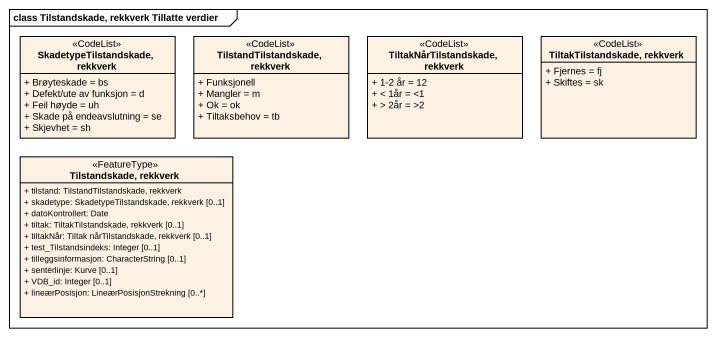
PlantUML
@startuml
mainframe class Tilstandskade, rekkverk Tillatte verdier
hide circle
hide empty members
skinparam classAttributeIconSize 0
class "SkadetypeTilstandskade, rekkverk" as SkadetypeTilstandskade <<CodeList>> {
  + Brøyteskade = bs
  + Defekt/ute av funksjon = d
  + Feil høyde = uh
  + Skade på endeavslutning = se
  + Skjevhet = sh
}
class "TilstandTilstandskade, rekkverk" as TilstandTilstandskade <<CodeList>> {
  + Funksjonell
  + Mangler = m
  + Ok = ok
  + Tiltaksbehov = tb
}
class "TiltakNårTilstandskade, rekkverk" as TiltakNårTilstandskade <<CodeList>> {
  + 1-2 år = 12
  + < 1år = <1
  + > 2år = >2
}
class "TiltakTilstandskade, rekkverk" as TiltakTilstandskade_rekkverk <<CodeList>> {
  + Fjernes = fj
  + Skiftes = sk
}
class "Tilstandskade, rekkverk" as Tilstandskade_rekkverk <<FeatureType>> {
  + tilstand: TilstandTilstandskade, rekkverk
  + skadetype: SkadetypeTilstandskade, rekkverk [0..1]
  + datoKontrollert: Date
  + tiltak: TiltakTilstandskade, rekkverk [0..1]
  + tiltakNår: Tiltak nårTilstandskade, rekkverk [0..1]
  + test_Tilstandsindeks: Integer [0..1]
  + tilleggsinformasjon: CharacterString [0..1]
  + senterlinje: Kurve [0..1]
  + VDB_id: Integer [0..1]
  + lineærPosisjon: LineærPosisjonStrekning [0..*]
}
@enduml
